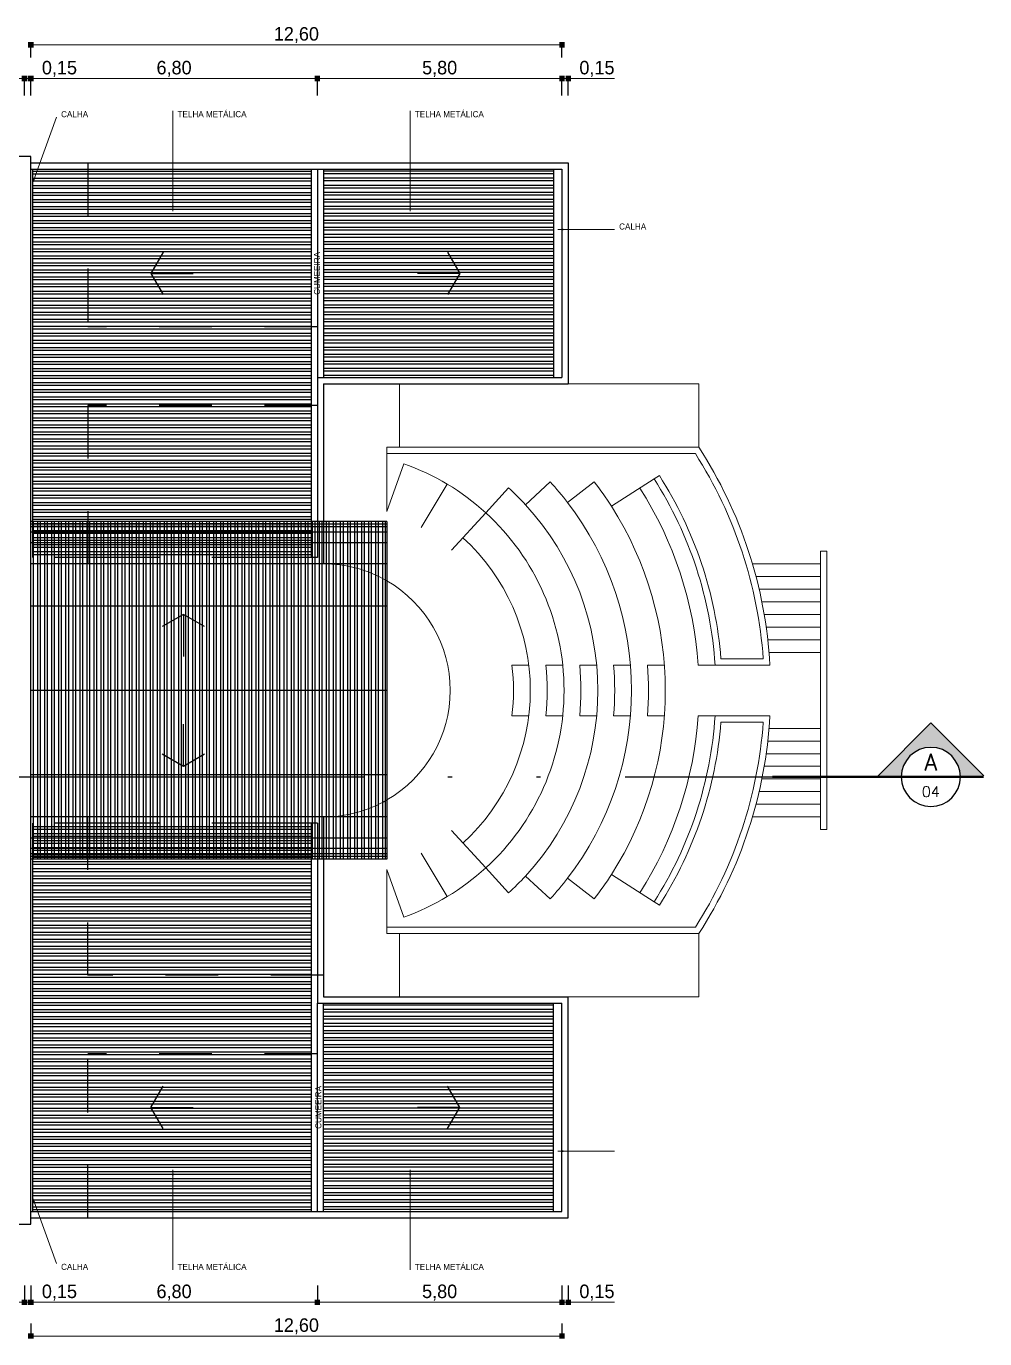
# Model space of a CAD drawing. Header units: millimetres. Extents: x 3006 to 6000, y 1661 to 3774.
# Drawn here: x 3981.22 to 4003.94, y 1661.79 to 1692.9 of the extents above; entities that cross this region are included whole.
import ezdxf
from ezdxf.enums import TextEntityAlignment as Align

# ---------------------------------------------------------------- set-up
doc = ezdxf.new("R2010")
doc.units = ezdxf.units.MM
doc.header["$LTSCALE"] = 10
for name, pattern in [('TPP1', [2.6, 2, -0.2, 0, -0.2, 0, -0.2]), ('TPP2', [1.6, 1, -0.2, 0, -0.2, 0, -0.2]), ('TT2', [0.375, 0.25, -0.125]), ('TT3', [0.25, 0.125, -0.125])]:
    doc.linetypes.add(name, pattern=pattern)
for name, color, linetype, lineweight in [('.10', 200, 'Continuous', 9), ('.10 ultra fina', 240, 'Continuous', 5), ('.25', 70, 'Continuous', 25), ('.40 Interno parede', 27, 'Continuous', 40), ('COTAS', 230, 'Continuous', 15)]:
    doc.layers.add(name, color=color, linetype=linetype, lineweight=lineweight)
for name, color, linetype in [('.20 hachura', 185, 'Continuous'), ('ARQ-ALV-PRJ', 8, 'TT2'), ('ARQ-ALV-VIS', 153, 'Continuous'), ('ARQ-PRJ', 8, 'TT3'), ('Escrita', 34, 'Continuous')]:
    doc.layers.add(name, color=color, linetype=linetype)
doc.styles.add('100-100', font='SIMPLEX.shx', dxfattribs={"height": 0.25})
doc.styles.add('175-100', font='SIMPLEX.shx', dxfattribs={"height": 0.4})
doc.styles.add('Texto Wilian', font='himalaya.ttf')
doc.dimstyles.new('Cota 1-200 Exter WMJ', dxfattribs={"dimtxt": 0.32, "dimasz": 0.13, "dimexe": 0.05, "dimexo": 0.3, "dimgap": 0.03, "dimtad": 1, "dimzin": 1, "dimtxsty": 'Texto Wilian', "dimblk": 'BOXFILLED', "dimcen": 0, "dimclrd": 230, "dimclre": 230, "dimclrt": 104, "dimazin": 0, "dimtfac": 1, "dimtix": 1, "dimtmove": 0, "dimatfit": 3, "dimfxl": 0.4, "dimfxlon": 1, "dimlwd": 20, "dimarcsym": 2})

# ---------------------------------------------------------------- blocks, each defined once
blk = doc.blocks.new('W-CORTE')
at = {"layer": '.25'}
blk.add_hatch(color=256, dxfattribs=at).paths.add_polyline_path([(-3.759, 1.278), (-5.012, 0.025), (-4.459, 0.025, -0.964901), (-3.059, 0.025), (-2.506, 0.025)])
for p, q in [((-3.759, 1.278), (-5.012, 0.025)), ((-2.506, 0.025), (-3.759, 1.278))]:
    blk.add_line(p, q, dxfattribs=at)
at = {"layer": '.25', "const_width": 0.05}
blk.add_lwpolyline([(-2.506, 0), (-5.012, 0)], dxfattribs=at)
at = {"layer": '.25', "linetype": 'TPP2', "const_width": 0.05}
blk.add_lwpolyline([(-2.506, 0), (0, 0)], dxfattribs=at)
at = {"layer": '.25'}
blk.add_circle((-3.759, 0), 0.7, dxfattribs=at)
blk = doc.blocks.new('_BoxFilled')
at = {"color": 0, "linetype": 'ByBlock', "lineweight": -2}
blk.add_line((-0.5, 0), (-1, 0), dxfattribs=at)
at = {"color": 0, "linetype": 'ByBlock'}
blk.add_solid([(-0.5, 0.5), (0.5, 0.5), (-0.5, -0.5), (0.5, -0.5)], dxfattribs=at)
blk = doc.blocks.new('*D598')
at = {"layer": 'COTAS', "color": 230, "lineweight": -2, "ltscale": 10, "transparency": 16777216}
for p, q in [((3981.324, 1663.05), (3981.324, 1662.6)), ((3988.119, 1663.05), (3988.119, 1662.6))]:
    blk.add_line(p, q, dxfattribs=at)
at = {"layer": 'COTAS', "color": 230, "linetype": 'Continuous', "lineweight": 20, "ltscale": 10, "transparency": 16777216}
blk.add_line((3981.454, 1662.65), (3987.989, 1662.65), dxfattribs=at)
at = {"layer": 'Defpoints', "color": 0, "ltscale": 10, "transparency": 16777216}
for p in [(3988.119, 1664.65), (3981.324, 1664.5), (3988.119, 1662.65)]:
    blk.add_point(p, dxfattribs=at)
at = {"layer": 'COTAS', "color": 230, "lineweight": 20, "ltscale": 10, "transparency": 16777216, "xscale": 0.13, "yscale": 0.13, "zscale": 0.13, "rotation": 180}
blk.add_blockref('_BoxFilled', (3981.324, 1662.65), dxfattribs=at)
at = {"layer": 'COTAS', "color": 230, "lineweight": 20, "ltscale": 10, "transparency": 16777216, "xscale": 0.13, "yscale": 0.13, "zscale": 0.13}
blk.add_blockref('_BoxFilled', (3988.119, 1662.65), dxfattribs=at)
at = {"layer": 'COTAS', "color": 104, "ltscale": 10, "transparency": 16777216, "insert": (3984.722, 1662.879), "char_height": 0.32, "attachment_point": 5, "style": 'Texto Wilian'}
blk.add_mtext('6,80', dxfattribs=at)
blk = doc.blocks.new('*D599')
at = {"layer": 'COTAS', "color": 230, "lineweight": -2, "ltscale": 10, "transparency": 16777216}
for p, q in [((3993.919, 1663.05), (3993.919, 1662.6)), ((3994.069, 1663.05), (3994.069, 1662.6))]:
    blk.add_line(p, q, dxfattribs=at)
at = {"layer": 'COTAS', "color": 230, "linetype": 'Continuous', "lineweight": 20, "ltscale": 10, "transparency": 16777216}
for p, q in [((3993.789, 1662.65), (3993.659, 1662.65)), ((3993.919, 1662.65), (3994.069, 1662.65)), ((3994.199, 1662.65), (3995.168, 1662.65))]:
    blk.add_line(p, q, dxfattribs=at)
at = {"layer": 'Defpoints', "color": 0, "ltscale": 10, "transparency": 16777216}
for p in [(3993.919, 1664.65), (3994.069, 1664.65), (3994.069, 1662.65)]:
    blk.add_point(p, dxfattribs=at)
at = {"layer": 'COTAS', "color": 230, "lineweight": 20, "ltscale": 10, "transparency": 16777216, "xscale": 0.13, "yscale": 0.13, "zscale": 0.13}
blk.add_blockref('_BoxFilled', (3993.919, 1662.65), dxfattribs=at)
at = {"layer": 'COTAS', "color": 230, "lineweight": 20, "ltscale": 10, "transparency": 16777216, "xscale": 0.13, "yscale": 0.13, "zscale": 0.13, "rotation": 180}
blk.add_blockref('_BoxFilled', (3994.069, 1662.65), dxfattribs=at)
at = {"layer": 'COTAS', "color": 104, "ltscale": 10, "transparency": 16777216, "insert": (3994.749, 1662.879), "char_height": 0.32, "attachment_point": 5, "style": 'Texto Wilian'}
blk.add_mtext('0,15', dxfattribs=at)
blk = doc.blocks.new('*D583')
at = {"layer": 'COTAS', "color": 230, "lineweight": -2, "ltscale": 10, "transparency": 16777216}
for p, q in [((3981.174, 1663.05), (3981.174, 1662.6)), ((3981.324, 1663.05), (3981.324, 1662.6))]:
    blk.add_line(p, q, dxfattribs=at)
at = {"layer": 'COTAS', "color": 230, "linetype": 'Continuous', "lineweight": 20, "ltscale": 10, "transparency": 16777216}
for p, q in [((3981.044, 1662.65), (3980.914, 1662.65)), ((3981.174, 1662.65), (3981.324, 1662.65)), ((3981.454, 1662.65), (3982.423, 1662.65))]:
    blk.add_line(p, q, dxfattribs=at)
at = {"layer": 'Defpoints', "color": 0, "ltscale": 10, "transparency": 16777216}
for p in [(3981.174, 1664.5), (3981.324, 1664.5), (3981.324, 1662.65)]:
    blk.add_point(p, dxfattribs=at)
at = {"layer": 'COTAS', "color": 230, "lineweight": 20, "ltscale": 10, "transparency": 16777216, "xscale": 0.13, "yscale": 0.13, "zscale": 0.13}
blk.add_blockref('_BoxFilled', (3981.174, 1662.65), dxfattribs=at)
at = {"layer": 'COTAS', "color": 230, "lineweight": 20, "ltscale": 10, "transparency": 16777216, "xscale": 0.13, "yscale": 0.13, "zscale": 0.13, "rotation": 180}
blk.add_blockref('_BoxFilled', (3981.324, 1662.65), dxfattribs=at)
at = {"layer": 'COTAS', "color": 104, "ltscale": 10, "transparency": 16777216, "insert": (3982.004, 1662.879), "char_height": 0.32, "attachment_point": 5, "style": 'Texto Wilian'}
blk.add_mtext('0,15', dxfattribs=at)
blk = doc.blocks.new('*D584')
at = {"layer": 'COTAS', "color": 230, "lineweight": -2, "ltscale": 10, "transparency": 16777216}
for p, q in [((3988.119, 1663.05), (3988.119, 1662.6)), ((3993.919, 1663.05), (3993.919, 1662.6))]:
    blk.add_line(p, q, dxfattribs=at)
at = {"layer": 'COTAS', "color": 230, "linetype": 'Continuous', "lineweight": 20, "ltscale": 10, "transparency": 16777216}
blk.add_line((3988.249, 1662.65), (3993.789, 1662.65), dxfattribs=at)
at = {"layer": 'Defpoints', "color": 0, "ltscale": 10, "transparency": 16777216}
for p in [(3988.119, 1664.65), (3993.919, 1664.65), (3993.919, 1662.65)]:
    blk.add_point(p, dxfattribs=at)
at = {"layer": 'COTAS', "color": 230, "lineweight": 20, "ltscale": 10, "transparency": 16777216, "xscale": 0.13, "yscale": 0.13, "zscale": 0.13, "rotation": 180}
blk.add_blockref('_BoxFilled', (3988.119, 1662.65), dxfattribs=at)
at = {"layer": 'COTAS', "color": 230, "lineweight": 20, "ltscale": 10, "transparency": 16777216, "xscale": 0.13, "yscale": 0.13, "zscale": 0.13}
blk.add_blockref('_BoxFilled', (3993.919, 1662.65), dxfattribs=at)
at = {"layer": 'COTAS', "color": 104, "ltscale": 10, "transparency": 16777216, "insert": (3991.019, 1662.879), "char_height": 0.32, "attachment_point": 5, "style": 'Texto Wilian'}
blk.add_mtext('5,80', dxfattribs=at)
blk = doc.blocks.new('*D585')
at = {"layer": 'COTAS', "color": 230, "lineweight": -2, "ltscale": 10, "transparency": 16777216}
for p, q in [((3981.324, 1662.15), (3981.324, 1661.8)), ((3993.919, 1662.15), (3993.919, 1661.8))]:
    blk.add_line(p, q, dxfattribs=at)
at = {"layer": 'COTAS', "color": 230, "linetype": 'Continuous', "lineweight": 20, "ltscale": 10, "transparency": 16777216}
blk.add_line((3981.454, 1661.85), (3993.789, 1661.85), dxfattribs=at)
at = {"layer": 'Defpoints', "color": 0, "ltscale": 10, "transparency": 16777216}
for p in [(3981.324, 1662.45), (3993.919, 1662.45), (3993.919, 1661.85)]:
    blk.add_point(p, dxfattribs=at)
at = {"layer": 'COTAS', "color": 230, "lineweight": 20, "ltscale": 10, "transparency": 16777216, "xscale": 0.13, "yscale": 0.13, "zscale": 0.13, "rotation": 180}
blk.add_blockref('_BoxFilled', (3981.324, 1661.85), dxfattribs=at)
at = {"layer": 'COTAS', "color": 230, "lineweight": 20, "ltscale": 10, "transparency": 16777216, "xscale": 0.13, "yscale": 0.13, "zscale": 0.13}
blk.add_blockref('_BoxFilled', (3993.919, 1661.85), dxfattribs=at)
at = {"layer": 'COTAS', "color": 104, "ltscale": 10, "transparency": 16777216, "insert": (3987.622, 1662.079), "char_height": 0.32, "attachment_point": 5, "style": 'Texto Wilian'}
blk.add_mtext('12,60', dxfattribs=at)
blk = doc.blocks.new('*D586')
at = {"layer": 'COTAS', "color": 230, "lineweight": -2, "ltscale": 10, "transparency": 16777216}
for p, q in [((3981.324, 1691.26), (3981.324, 1691.71)), ((3988.119, 1691.26), (3988.119, 1691.71))]:
    blk.add_line(p, q, dxfattribs=at)
at = {"layer": 'COTAS', "color": 230, "linetype": 'Continuous', "lineweight": 20, "ltscale": 10, "transparency": 16777216}
blk.add_line((3981.454, 1691.66), (3987.989, 1691.66), dxfattribs=at)
at = {"layer": 'Defpoints', "color": 0, "ltscale": 10, "transparency": 16777216}
for p in [(3988.119, 1691.66), (3981.324, 1689.81), (3988.119, 1689.66)]:
    blk.add_point(p, dxfattribs=at)
at = {"layer": 'COTAS', "color": 230, "lineweight": 20, "ltscale": 10, "transparency": 16777216, "xscale": 0.13, "yscale": 0.13, "zscale": 0.13, "rotation": 180}
blk.add_blockref('_BoxFilled', (3981.324, 1691.66), dxfattribs=at)
at = {"layer": 'COTAS', "color": 230, "lineweight": 20, "ltscale": 10, "transparency": 16777216, "xscale": 0.13, "yscale": 0.13, "zscale": 0.13}
blk.add_blockref('_BoxFilled', (3988.119, 1691.66), dxfattribs=at)
at = {"layer": 'COTAS', "color": 104, "ltscale": 10, "transparency": 16777216, "insert": (3984.722, 1691.889), "char_height": 0.32, "attachment_point": 5, "style": 'Texto Wilian'}
blk.add_mtext('6,80', dxfattribs=at)
blk = doc.blocks.new('*D587')
at = {"layer": 'COTAS', "color": 230, "lineweight": -2, "ltscale": 10, "transparency": 16777216}
for p, q in [((3993.919, 1691.26), (3993.919, 1691.71)), ((3994.069, 1691.26), (3994.069, 1691.71))]:
    blk.add_line(p, q, dxfattribs=at)
at = {"layer": 'COTAS', "color": 230, "linetype": 'Continuous', "lineweight": 20, "ltscale": 10, "transparency": 16777216}
for p, q in [((3993.789, 1691.66), (3993.659, 1691.66)), ((3993.919, 1691.66), (3994.069, 1691.66)), ((3994.199, 1691.66), (3995.168, 1691.66))]:
    blk.add_line(p, q, dxfattribs=at)
at = {"layer": 'Defpoints', "color": 0, "ltscale": 10, "transparency": 16777216}
for p in [(3994.069, 1691.66), (3993.919, 1689.66), (3994.069, 1689.66)]:
    blk.add_point(p, dxfattribs=at)
at = {"layer": 'COTAS', "color": 230, "lineweight": 20, "ltscale": 10, "transparency": 16777216, "xscale": 0.13, "yscale": 0.13, "zscale": 0.13}
blk.add_blockref('_BoxFilled', (3993.919, 1691.66), dxfattribs=at)
at = {"layer": 'COTAS', "color": 230, "lineweight": 20, "ltscale": 10, "transparency": 16777216, "xscale": 0.13, "yscale": 0.13, "zscale": 0.13, "rotation": 180}
blk.add_blockref('_BoxFilled', (3994.069, 1691.66), dxfattribs=at)
at = {"layer": 'COTAS', "color": 104, "ltscale": 10, "transparency": 16777216, "insert": (3994.749, 1691.889), "char_height": 0.32, "attachment_point": 5, "style": 'Texto Wilian'}
blk.add_mtext('0,15', dxfattribs=at)
blk = doc.blocks.new('*D588')
at = {"layer": 'COTAS', "color": 230, "lineweight": -2, "ltscale": 10, "transparency": 16777216}
for p, q in [((3981.174, 1691.26), (3981.174, 1691.71)), ((3981.324, 1691.26), (3981.324, 1691.71))]:
    blk.add_line(p, q, dxfattribs=at)
at = {"layer": 'COTAS', "color": 230, "linetype": 'Continuous', "lineweight": 20, "ltscale": 10, "transparency": 16777216}
for p, q in [((3981.044, 1691.66), (3980.914, 1691.66)), ((3981.174, 1691.66), (3981.324, 1691.66)), ((3981.454, 1691.66), (3982.423, 1691.66))]:
    blk.add_line(p, q, dxfattribs=at)
at = {"layer": 'Defpoints', "color": 0, "ltscale": 10, "transparency": 16777216}
for p in [(3981.324, 1691.66), (3981.174, 1689.81), (3981.324, 1689.81)]:
    blk.add_point(p, dxfattribs=at)
at = {"layer": 'COTAS', "color": 230, "lineweight": 20, "ltscale": 10, "transparency": 16777216, "xscale": 0.13, "yscale": 0.13, "zscale": 0.13}
blk.add_blockref('_BoxFilled', (3981.174, 1691.66), dxfattribs=at)
at = {"layer": 'COTAS', "color": 230, "lineweight": 20, "ltscale": 10, "transparency": 16777216, "xscale": 0.13, "yscale": 0.13, "zscale": 0.13, "rotation": 180}
blk.add_blockref('_BoxFilled', (3981.324, 1691.66), dxfattribs=at)
at = {"layer": 'COTAS', "color": 104, "ltscale": 10, "transparency": 16777216, "insert": (3982.004, 1691.889), "char_height": 0.32, "attachment_point": 5, "style": 'Texto Wilian'}
blk.add_mtext('0,15', dxfattribs=at)
blk = doc.blocks.new('*D589')
at = {"layer": 'COTAS', "color": 230, "lineweight": -2, "ltscale": 10, "transparency": 16777216}
for p, q in [((3988.119, 1691.26), (3988.119, 1691.71)), ((3993.919, 1691.26), (3993.919, 1691.71))]:
    blk.add_line(p, q, dxfattribs=at)
at = {"layer": 'COTAS', "color": 230, "linetype": 'Continuous', "lineweight": 20, "ltscale": 10, "transparency": 16777216}
blk.add_line((3988.249, 1691.66), (3993.789, 1691.66), dxfattribs=at)
at = {"layer": 'Defpoints', "color": 0, "ltscale": 10, "transparency": 16777216}
for p in [(3993.919, 1691.66), (3988.119, 1689.66), (3993.919, 1689.66)]:
    blk.add_point(p, dxfattribs=at)
at = {"layer": 'COTAS', "color": 230, "lineweight": 20, "ltscale": 10, "transparency": 16777216, "xscale": 0.13, "yscale": 0.13, "zscale": 0.13, "rotation": 180}
blk.add_blockref('_BoxFilled', (3988.119, 1691.66), dxfattribs=at)
at = {"layer": 'COTAS', "color": 230, "lineweight": 20, "ltscale": 10, "transparency": 16777216, "xscale": 0.13, "yscale": 0.13, "zscale": 0.13}
blk.add_blockref('_BoxFilled', (3993.919, 1691.66), dxfattribs=at)
at = {"layer": 'COTAS', "color": 104, "ltscale": 10, "transparency": 16777216, "insert": (3991.019, 1691.889), "char_height": 0.32, "attachment_point": 5, "style": 'Texto Wilian'}
blk.add_mtext('5,80', dxfattribs=at)
blk = doc.blocks.new('*D590')
at = {"layer": 'COTAS', "color": 230, "lineweight": -2, "ltscale": 10, "transparency": 16777216}
for p, q in [((3981.324, 1692.16), (3981.324, 1692.51)), ((3993.919, 1692.16), (3993.919, 1692.51))]:
    blk.add_line(p, q, dxfattribs=at)
at = {"layer": 'COTAS', "color": 230, "linetype": 'Continuous', "lineweight": 20, "ltscale": 10, "transparency": 16777216}
blk.add_line((3981.454, 1692.46), (3993.789, 1692.46), dxfattribs=at)
at = {"layer": 'Defpoints', "color": 0, "ltscale": 10, "transparency": 16777216}
for p in [(3993.919, 1692.46), (3981.324, 1691.86), (3993.919, 1691.86)]:
    blk.add_point(p, dxfattribs=at)
at = {"layer": 'COTAS', "color": 230, "lineweight": 20, "ltscale": 10, "transparency": 16777216, "xscale": 0.13, "yscale": 0.13, "zscale": 0.13, "rotation": 180}
blk.add_blockref('_BoxFilled', (3981.324, 1692.46), dxfattribs=at)
at = {"layer": 'COTAS', "color": 230, "lineweight": 20, "ltscale": 10, "transparency": 16777216, "xscale": 0.13, "yscale": 0.13, "zscale": 0.13}
blk.add_blockref('_BoxFilled', (3993.919, 1692.46), dxfattribs=at)
at = {"layer": 'COTAS', "color": 104, "ltscale": 10, "transparency": 16777216, "insert": (3987.622, 1692.689), "char_height": 0.32, "attachment_point": 5, "style": 'Texto Wilian'}
blk.add_mtext('12,60', dxfattribs=at)

msp = doc.modelspace()

# ---------------------------------------------------------------- linework, layer by layer
at = {"layer": '.10', "color": 200, "lineweight": 9}
for p, q in [((3990.069, 1684.42), (3990.069, 1682.92)), ((3994.069, 1684.42), (3997.165, 1684.42)), ((3997.165, 1682.92), (3997.165, 1684.42)), ((3989.769, 1682.92), (3997.165, 1682.92)), ((3989.769, 1682.92), (3989.769, 1682.77)), ((3989.769, 1682.77), (3997.083, 1682.77)), ((3996.104, 1682.167), (3996.23, 1682.247)), ((4000.052, 1680.455), (4000.052, 1673.855)), ((4000.052, 1680.455), (4000.202, 1680.455)), ((4000.202, 1680.455), (4000.202, 1673.855)), ((3997.55, 1677.755), (3998.852, 1677.755)), ((3997.69, 1677.905), (3998.692, 1677.905)), ((3997.55, 1676.555), (3998.852, 1676.555)), ((3997.69, 1676.405), (3998.692, 1676.405)), ((4000.052, 1673.855), (4000.202, 1673.855)), ((3996.104, 1672.144), (3996.23, 1672.063)), ((3989.769, 1671.54), (3997.083, 1671.54)), ((3989.769, 1671.39), (3989.769, 1671.54)), ((3989.769, 1671.39), (3997.165, 1671.39)), ((3997.165, 1669.89), (3997.165, 1671.39)), ((3994.069, 1669.89), (3997.165, 1669.89))]:
    msp.add_line(p, q, dxfattribs=at)
for radius, start, end in [(10.45, 4.1157, 32.5014), (10.6, 3.2449, 32.9473), (9.3, 3.6991, 32.607), (9.45, 4.5521, 32.607), (9.3, 327.393, 356.3009), (10.6, 327.0527, 356.7551), (9.45, 327.393, 355.4479), (10.45, 327.4986, 355.8843)]:
    msp.add_arc((3988.269, 1677.155), radius, start, end, dxfattribs=at)
at = {"layer": '.10 ultra fina', "color": 240, "lineweight": 5}
for p, q in [((3989.769, 1682.77), (3989.769, 1681.398)), ((3989.769, 1681.398), (3990.169, 1682.529)), ((3990.582, 1681.015), (3991.199, 1682.044)), ((3993.053, 1681.555), (3993.642, 1682.097)), ((3994.052, 1681.61), (3994.686, 1682.098)), ((3995.093, 1681.52), (3996.104, 1682.167)), ((3992.112, 1681.365), (3992.652, 1681.956)), ((3991.303, 1680.479), (3992.112, 1681.365)), ((3998.436, 1680.155), (4000.052, 1680.155)), ((3998.52, 1679.855), (4000.052, 1679.855)), ((3998.594, 1679.555), (4000.052, 1679.555)), ((3998.659, 1679.255), (4000.052, 1679.255)), ((3998.715, 1678.955), (4000.052, 1678.955)), ((3998.763, 1678.655), (4000.052, 1678.655)), ((3998.801, 1678.355), (4000.052, 1678.355)), ((3998.831, 1678.055), (4000.052, 1678.055)), ((3992.729, 1677.755), (3993.132, 1677.755)), ((3993.535, 1677.755), (3993.938, 1677.755)), ((3994.34, 1677.755), (3994.742, 1677.755)), ((3995.143, 1677.755), (3995.545, 1677.755)), ((3995.946, 1677.755), (3996.347, 1677.755)), ((3997.149, 1677.755), (3997.55, 1677.755)), ((3992.729, 1676.555), (3993.132, 1676.555)), ((3993.535, 1676.555), (3993.938, 1676.555)), ((3994.34, 1676.555), (3994.742, 1676.555)), ((3995.143, 1676.555), (3995.545, 1676.555)), ((3995.946, 1676.555), (3996.347, 1676.555)), ((3997.149, 1676.555), (3997.55, 1676.555)), ((3998.831, 1676.255), (4000.052, 1676.255)), ((3998.801, 1675.955), (4000.052, 1675.955)), ((3998.763, 1675.655), (4000.052, 1675.655)), ((3998.715, 1675.355), (4000.052, 1675.355)), ((3998.659, 1675.055), (4000.052, 1675.055)), ((3998.594, 1674.755), (4000.052, 1674.755)), ((3998.52, 1674.455), (4000.052, 1674.455)), ((3998.436, 1674.155), (4000.052, 1674.155)), ((3991.303, 1673.832), (3992.112, 1672.945)), ((3990.582, 1673.295), (3991.199, 1672.266)), ((3989.769, 1671.54), (3989.769, 1672.912)), ((3989.769, 1672.912), (3990.169, 1671.781)), ((3989.769, 1671.54), (3989.769, 1672.74)), ((3992.112, 1672.945), (3992.652, 1672.355)), ((3993.053, 1672.755), (3993.642, 1672.213)), ((3995.093, 1672.79), (3996.104, 1672.144)), ((3994.052, 1672.7), (3994.686, 1672.212)), ((3990.069, 1669.89), (3990.069, 1671.39))]:
    msp.add_line(p, q, dxfattribs=at)
for centre, radius, start, end in [((3988.269, 1677.155), 5.7, 47.607, 70.5288), ((3988.269, 1677.155), 7.3, 37.607, 42.607), ((3988.269, 1677.155), 8.1, 32.607, 37.607), ((3988.269, 1677.155), 6.5, 42.607, 47.607), ((3988.269, 1677.155), 8.9, 3.8656, 32.607), ((3988.269, 1677.155), 6.5, 317.393, 42.607), ((3988.269, 1677.155), 7.3, 322.393, 37.607), ((3988.269, 1677.155), 8.1, 327.393, 32.607), ((3988.269, 1677.155), 5.7, 312.393, 47.607), ((3988.269, 1677.155), 4.9, 312.393, 47.607), ((3988.269, 1677.155), 3, 60, 90), ((3988.269, 1677.155), 3, 300, 60), ((3988.269, 1677.155), 4.5, 352.3377, 7.6623), ((3988.269, 1677.155), 5.3, 353.4998, 6.5002), ((3988.269, 1677.155), 6.1, 354.3552, 5.6448), ((3988.269, 1677.155), 6.9, 355.0115, 4.9885), ((3989.072, 1677.155), 6.9, 355.0115, 4.9885), ((3988.269, 1677.155), 8.9, 327.393, 356.1344), ((3988.269, 1677.155), 3, 270, 300), ((3988.269, 1677.155), 5.7, 289.4712, 312.393), ((3988.269, 1677.155), 6.5, 312.393, 317.393), ((3988.269, 1677.155), 8.1, 322.393, 327.393), ((3988.269, 1677.155), 7.3, 317.393, 322.393)]:
    msp.add_arc(centre, radius, start, end, dxfattribs=at)
at = {"layer": '.20 hachura', "color": 185}
for p, q in [((3981.374, 1681.155), (3981.374, 1689.51)), ((3987.969, 1689.51), (3987.969, 1681.155)), ((3988.119, 1689.51), (3988.119, 1684.57)), ((3988.269, 1689.51), (3988.269, 1684.57)), ((3993.719, 1689.51), (3993.719, 1684.57)), ((3993.719, 1689.51), (3993.719, 1684.57)), ((3981.374, 1689.462), (3987.969, 1689.462)), ((3981.374, 1689.398), (3987.969, 1689.398)), ((3981.374, 1689.295), (3987.969, 1689.295)), ((3981.374, 1689.231), (3987.969, 1689.231)), ((3993.719, 1689.462), (3988.269, 1689.462)), ((3993.719, 1689.398), (3988.269, 1689.398)), ((3993.719, 1689.295), (3988.269, 1689.295)), ((3993.719, 1689.231), (3988.269, 1689.231)), ((3981.374, 1689.128), (3987.969, 1689.128)), ((3981.374, 1689.064), (3987.969, 1689.064)), ((3981.374, 1688.961), (3987.969, 1688.961)), ((3981.374, 1688.897), (3987.969, 1688.897)), ((3993.719, 1689.128), (3988.269, 1689.128)), ((3993.719, 1689.064), (3988.269, 1689.064)), ((3993.719, 1688.961), (3988.269, 1688.961)), ((3993.719, 1688.897), (3988.269, 1688.897)), ((3981.374, 1688.794), (3987.969, 1688.794)), ((3981.374, 1688.73), (3987.969, 1688.73)), ((3981.374, 1688.627), (3987.969, 1688.627)), ((3993.719, 1688.794), (3988.269, 1688.794)), ((3993.719, 1688.73), (3988.269, 1688.73)), ((3993.719, 1688.627), (3988.269, 1688.627)), ((3981.374, 1688.563), (3987.969, 1688.563)), ((3981.374, 1688.46), (3987.969, 1688.46)), ((3981.374, 1688.396), (3987.969, 1688.396)), ((3981.374, 1688.293), (3987.969, 1688.293)), ((3993.719, 1688.563), (3988.269, 1688.563)), ((3993.719, 1688.46), (3988.269, 1688.46)), ((3993.719, 1688.396), (3988.269, 1688.396)), ((3993.719, 1688.293), (3988.269, 1688.293)), ((3981.374, 1688.229), (3987.969, 1688.229)), ((3981.374, 1688.126), (3987.969, 1688.126)), ((3981.374, 1688.062), (3987.969, 1688.062)), ((3981.374, 1687.959), (3987.969, 1687.959)), ((3993.719, 1688.229), (3988.269, 1688.229)), ((3993.719, 1688.126), (3988.269, 1688.126)), ((3993.719, 1688.062), (3988.269, 1688.062)), ((3993.719, 1687.959), (3988.269, 1687.959)), ((3981.374, 1687.895), (3987.969, 1687.895)), ((3981.374, 1687.792), (3987.969, 1687.792)), ((3981.374, 1687.728), (3987.969, 1687.728)), ((3993.719, 1687.895), (3988.269, 1687.895)), ((3993.719, 1687.792), (3988.269, 1687.792)), ((3993.719, 1687.728), (3988.269, 1687.728)), ((3981.374, 1687.625), (3987.969, 1687.625)), ((3981.374, 1687.561), (3987.969, 1687.561)), ((3981.374, 1687.458), (3987.969, 1687.458)), ((3981.374, 1687.394), (3987.969, 1687.394)), ((3993.719, 1687.625), (3988.269, 1687.625)), ((3993.719, 1687.561), (3988.269, 1687.561)), ((3993.719, 1687.458), (3988.269, 1687.458)), ((3993.719, 1687.394), (3988.269, 1687.394)), ((3981.374, 1687.291), (3987.969, 1687.291)), ((3981.374, 1687.227), (3987.969, 1687.227)), ((3981.374, 1687.124), (3987.969, 1687.124)), ((3981.374, 1687.06), (3987.969, 1687.06)), ((3993.719, 1687.291), (3988.269, 1687.291)), ((3993.719, 1687.227), (3988.269, 1687.227)), ((3993.719, 1687.124), (3988.269, 1687.124)), ((3993.719, 1687.06), (3988.269, 1687.06)), ((3981.374, 1686.957), (3987.969, 1686.957)), ((3981.374, 1686.893), (3987.969, 1686.893)), ((3981.374, 1686.79), (3987.969, 1686.79)), ((3981.374, 1686.726), (3987.969, 1686.726)), ((3993.719, 1686.957), (3988.269, 1686.957)), ((3993.719, 1686.893), (3988.269, 1686.893)), ((3993.719, 1686.79), (3988.269, 1686.79)), ((3993.719, 1686.726), (3988.269, 1686.726)), ((3981.374, 1686.623), (3987.969, 1686.623)), ((3981.374, 1686.559), (3987.969, 1686.559)), ((3981.374, 1686.456), (3987.969, 1686.456)), ((3993.719, 1686.623), (3988.269, 1686.623)), ((3993.719, 1686.559), (3988.269, 1686.559)), ((3993.719, 1686.456), (3988.269, 1686.456)), ((3981.374, 1686.392), (3987.969, 1686.392)), ((3981.374, 1686.289), (3987.969, 1686.289)), ((3981.374, 1686.225), (3987.969, 1686.225)), ((3981.374, 1686.122), (3987.969, 1686.122)), ((3993.719, 1686.392), (3988.269, 1686.392)), ((3993.719, 1686.289), (3988.269, 1686.289)), ((3993.719, 1686.225), (3988.269, 1686.225)), ((3993.719, 1686.122), (3988.269, 1686.122)), ((3981.374, 1686.058), (3987.969, 1686.058)), ((3981.374, 1685.955), (3987.969, 1685.955)), ((3981.374, 1685.891), (3987.969, 1685.891)), ((3981.374, 1685.788), (3987.969, 1685.788)), ((3993.719, 1686.058), (3988.269, 1686.058)), ((3993.719, 1685.955), (3988.269, 1685.955)), ((3993.719, 1685.891), (3988.269, 1685.891)), ((3993.719, 1685.788), (3988.269, 1685.788)), ((3981.374, 1685.724), (3987.969, 1685.724)), ((3981.374, 1685.621), (3987.969, 1685.621)), ((3981.374, 1685.557), (3987.969, 1685.557)), ((3993.719, 1685.724), (3988.269, 1685.724)), ((3993.719, 1685.621), (3988.269, 1685.621)), ((3993.719, 1685.557), (3988.269, 1685.557)), ((3981.374, 1685.454), (3987.969, 1685.454)), ((3981.374, 1685.39), (3987.969, 1685.39)), ((3981.374, 1685.287), (3987.969, 1685.287)), ((3981.374, 1685.223), (3987.969, 1685.223)), ((3993.719, 1685.454), (3988.269, 1685.454)), ((3993.719, 1685.39), (3988.269, 1685.39)), ((3993.719, 1685.287), (3988.269, 1685.287)), ((3993.719, 1685.223), (3988.269, 1685.223)), ((3981.374, 1685.12), (3987.969, 1685.12)), ((3981.374, 1685.056), (3987.969, 1685.056)), ((3981.374, 1684.953), (3987.969, 1684.953)), ((3981.374, 1684.889), (3987.969, 1684.889)), ((3993.719, 1685.12), (3988.269, 1685.12)), ((3993.719, 1685.056), (3988.269, 1685.056)), ((3993.719, 1684.953), (3988.269, 1684.953)), ((3993.719, 1684.889), (3988.269, 1684.889)), ((3981.374, 1684.786), (3987.969, 1684.786)), ((3981.374, 1684.722), (3987.969, 1684.722)), ((3981.374, 1684.619), (3987.969, 1684.619)), ((3981.374, 1684.555), (3987.969, 1684.555)), ((3993.719, 1684.786), (3988.269, 1684.786)), ((3993.719, 1684.722), (3988.269, 1684.722)), ((3993.719, 1684.619), (3988.269, 1684.619)), ((3981.374, 1684.452), (3987.969, 1684.452)), ((3981.374, 1684.388), (3987.969, 1684.388)), ((3981.374, 1684.285), (3987.969, 1684.285)), ((3981.374, 1684.221), (3987.969, 1684.221)), ((3981.374, 1684.118), (3987.969, 1684.118)), ((3981.374, 1684.054), (3987.969, 1684.054)), ((3981.374, 1683.951), (3987.969, 1683.951)), ((3981.374, 1683.887), (3987.969, 1683.887)), ((3981.374, 1683.784), (3987.969, 1683.784)), ((3981.374, 1683.72), (3987.969, 1683.72)), ((3981.374, 1683.617), (3987.969, 1683.617)), ((3981.374, 1683.553), (3987.969, 1683.553)), ((3981.374, 1683.45), (3987.969, 1683.45)), ((3981.374, 1683.386), (3987.969, 1683.386)), ((3981.374, 1683.283), (3987.969, 1683.283)), ((3981.374, 1683.219), (3987.969, 1683.219)), ((3981.374, 1683.116), (3987.969, 1683.116)), ((3981.374, 1683.052), (3987.969, 1683.052)), ((3981.374, 1682.949), (3987.969, 1682.949)), ((3981.374, 1682.885), (3987.969, 1682.885)), ((3981.374, 1682.782), (3987.969, 1682.782)), ((3981.374, 1682.718), (3987.969, 1682.718)), ((3981.374, 1682.615), (3987.969, 1682.615)), ((3981.374, 1682.551), (3987.969, 1682.551)), ((3981.374, 1682.448), (3987.969, 1682.448)), ((3981.374, 1682.384), (3987.969, 1682.384)), ((3981.374, 1682.281), (3987.969, 1682.281)), ((3981.374, 1682.217), (3987.969, 1682.217)), ((3981.374, 1682.114), (3987.969, 1682.114)), ((3981.374, 1682.05), (3987.969, 1682.05)), ((3981.374, 1681.947), (3987.969, 1681.947)), ((3981.374, 1681.883), (3987.969, 1681.883)), ((3981.374, 1681.78), (3987.969, 1681.78)), ((3981.374, 1681.716), (3987.969, 1681.716)), ((3981.374, 1681.613), (3987.969, 1681.613)), ((3981.374, 1681.549), (3987.969, 1681.549)), ((3981.374, 1681.446), (3987.969, 1681.446)), ((3981.374, 1681.382), (3987.969, 1681.382)), ((3981.374, 1681.279), (3987.969, 1681.279)), ((3981.374, 1681.215), (3987.969, 1681.215)), ((3981.374, 1680.305), (3981.374, 1681.155)), ((3981.374, 1681.112), (3987.969, 1681.112)), ((3981.388, 1673.155), (3981.388, 1681.155)), ((3981.491, 1673.155), (3981.491, 1681.155)), ((3981.555, 1673.155), (3981.555, 1681.155)), ((3981.658, 1673.155), (3981.658, 1681.155)), ((3981.722, 1673.155), (3981.722, 1681.155)), ((3981.825, 1673.155), (3981.825, 1681.155)), ((3981.889, 1673.155), (3981.889, 1681.155)), ((3981.992, 1673.155), (3981.992, 1681.155)), ((3982.056, 1673.155), (3982.056, 1681.155)), ((3982.159, 1673.155), (3982.159, 1681.155)), ((3982.223, 1673.155), (3982.223, 1681.155)), ((3982.326, 1673.155), (3982.326, 1681.155)), ((3982.39, 1673.155), (3982.39, 1681.155)), ((3982.493, 1673.155), (3982.493, 1681.155)), ((3982.557, 1673.155), (3982.557, 1681.155)), ((3982.66, 1673.155), (3982.66, 1681.155)), ((3982.724, 1673.155), (3982.724, 1681.155)), ((3982.827, 1673.155), (3982.827, 1681.155)), ((3982.891, 1673.155), (3982.891, 1681.155)), ((3982.994, 1673.155), (3982.994, 1681.155)), ((3983.058, 1673.155), (3983.058, 1681.155)), ((3983.161, 1673.155), (3983.161, 1681.155)), ((3983.225, 1673.155), (3983.225, 1681.155)), ((3983.328, 1673.155), (3983.328, 1681.155)), ((3983.392, 1673.155), (3983.392, 1681.155)), ((3983.495, 1673.155), (3983.495, 1681.155)), ((3983.559, 1673.155), (3983.559, 1681.155)), ((3983.662, 1673.155), (3983.662, 1681.155)), ((3983.726, 1673.155), (3983.726, 1681.155)), ((3983.829, 1673.155), (3983.829, 1681.155)), ((3983.893, 1673.155), (3983.893, 1681.155)), ((3983.996, 1673.155), (3983.996, 1681.155)), ((3984.06, 1673.155), (3984.06, 1681.155)), ((3984.163, 1673.155), (3984.163, 1681.155)), ((3984.227, 1673.155), (3984.227, 1681.155)), ((3984.33, 1673.155), (3984.33, 1681.155)), ((3984.394, 1673.155), (3984.394, 1681.155)), ((3984.497, 1673.155), (3984.497, 1681.155)), ((3984.561, 1673.155), (3984.561, 1681.155)), ((3984.664, 1673.155), (3984.664, 1681.155)), ((3984.728, 1673.155), (3984.728, 1681.155)), ((3984.831, 1673.155), (3984.831, 1681.155)), ((3984.895, 1673.155), (3984.895, 1681.155)), ((3984.998, 1673.155), (3984.998, 1681.155)), ((3985.062, 1673.155), (3985.062, 1681.155)), ((3985.165, 1673.155), (3985.165, 1681.155)), ((3985.229, 1673.155), (3985.229, 1681.155)), ((3985.332, 1673.155), (3985.332, 1681.155)), ((3985.396, 1673.155), (3985.396, 1681.155)), ((3985.499, 1673.155), (3985.499, 1681.155)), ((3985.563, 1673.155), (3985.563, 1681.155)), ((3985.666, 1673.155), (3985.666, 1681.155)), ((3985.73, 1673.155), (3985.73, 1681.155)), ((3985.833, 1673.155), (3985.833, 1681.155)), ((3985.897, 1673.155), (3985.897, 1681.155)), ((3986, 1673.155), (3986, 1681.155)), ((3986.064, 1673.155), (3986.064, 1681.155)), ((3986.167, 1673.155), (3986.167, 1681.155)), ((3986.231, 1673.155), (3986.231, 1681.155)), ((3986.334, 1673.155), (3986.334, 1681.155)), ((3986.398, 1673.155), (3986.398, 1681.155)), ((3986.501, 1673.155), (3986.501, 1681.155)), ((3986.565, 1673.155), (3986.565, 1681.155)), ((3986.668, 1673.155), (3986.668, 1681.155)), ((3986.732, 1673.155), (3986.732, 1681.155)), ((3986.835, 1673.155), (3986.835, 1681.155)), ((3986.899, 1673.155), (3986.899, 1681.155)), ((3987.002, 1673.155), (3987.002, 1681.155)), ((3987.066, 1673.155), (3987.066, 1681.155)), ((3987.169, 1673.155), (3987.169, 1681.155)), ((3987.233, 1673.155), (3987.233, 1681.155)), ((3987.336, 1673.155), (3987.336, 1681.155)), ((3987.4, 1673.155), (3987.4, 1681.155)), ((3987.503, 1673.155), (3987.503, 1681.155)), ((3987.567, 1673.155), (3987.567, 1681.155)), ((3987.67, 1673.155), (3987.67, 1681.155)), ((3987.734, 1673.155), (3987.734, 1681.155)), ((3987.837, 1673.155), (3987.837, 1681.155)), ((3987.901, 1673.155), (3987.901, 1681.155)), ((3987.969, 1681.155), (3987.969, 1680.305)), ((3988.004, 1673.155), (3988.004, 1681.155)), ((3988.068, 1673.155), (3988.068, 1681.155)), ((3988.171, 1673.155), (3988.171, 1681.155)), ((3988.235, 1673.155), (3988.235, 1681.155)), ((3988.338, 1673.155), (3988.338, 1681.155)), ((3988.402, 1673.155), (3988.402, 1681.155)), ((3988.505, 1673.155), (3988.505, 1681.155)), ((3988.569, 1673.155), (3988.569, 1681.155)), ((3988.672, 1673.155), (3988.672, 1681.155)), ((3988.736, 1673.155), (3988.736, 1681.155)), ((3988.839, 1673.155), (3988.839, 1681.155)), ((3988.903, 1673.155), (3988.903, 1681.155)), ((3989.006, 1673.155), (3989.006, 1681.155)), ((3989.07, 1673.155), (3989.07, 1681.155)), ((3989.173, 1673.155), (3989.173, 1681.155)), ((3989.237, 1673.155), (3989.237, 1681.155)), ((3989.34, 1673.155), (3989.34, 1681.155)), ((3989.404, 1673.155), (3989.404, 1681.155)), ((3989.507, 1673.155), (3989.507, 1681.155)), ((3989.571, 1673.155), (3989.571, 1681.155)), ((3989.674, 1673.155), (3989.674, 1681.155)), ((3989.738, 1673.155), (3989.738, 1681.155)), ((3989.769, 1681.095), (3981.324, 1681.095)), ((3989.769, 1681.03), (3981.324, 1681.03)), ((3989.769, 1680.905), (3981.324, 1680.905)), ((3981.374, 1681.048), (3987.969, 1681.048)), ((3981.374, 1680.945), (3987.969, 1680.945)), ((3981.374, 1680.881), (3987.969, 1680.881)), ((3989.769, 1680.655), (3981.324, 1680.655)), ((3981.374, 1680.778), (3987.969, 1680.778)), ((3981.374, 1680.714), (3987.969, 1680.714)), ((3981.374, 1680.611), (3987.969, 1680.611)), ((3981.374, 1680.547), (3987.969, 1680.547)), ((3981.374, 1680.444), (3987.969, 1680.444)), ((3981.374, 1680.38), (3987.969, 1680.38)), ((3989.769, 1680.155), (3981.324, 1680.155)), ((3989.769, 1679.155), (3981.324, 1679.155)), ((3989.769, 1677.155), (3981.324, 1677.155)), ((3989.769, 1675.155), (3981.324, 1675.155)), ((3989.769, 1674.155), (3981.324, 1674.155)), ((3981.374, 1673.155), (3981.374, 1674.005)), ((3987.969, 1674.005), (3987.969, 1673.155)), ((3989.769, 1673.655), (3981.324, 1673.655)), ((3981.374, 1673.931), (3987.969, 1673.931)), ((3981.374, 1673.867), (3987.969, 1673.867)), ((3981.374, 1673.764), (3987.969, 1673.764)), ((3981.374, 1673.7), (3987.969, 1673.7)), ((3989.769, 1673.405), (3981.324, 1673.405)), ((3981.374, 1673.597), (3987.969, 1673.597)), ((3981.374, 1673.533), (3987.969, 1673.533)), ((3981.374, 1673.43), (3987.969, 1673.43)), ((3981.374, 1673.366), (3987.969, 1673.366)), ((3989.769, 1673.28), (3981.324, 1673.28)), ((3989.769, 1673.215), (3981.324, 1673.215)), ((3981.374, 1673.263), (3987.969, 1673.263)), ((3981.374, 1673.199), (3987.969, 1673.199)), ((3981.374, 1673.096), (3987.969, 1673.096)), ((3981.374, 1673.032), (3987.969, 1673.032)), ((3987.969, 1673.155), (3987.969, 1664.8)), ((3981.374, 1672.929), (3987.969, 1672.929)), ((3981.374, 1672.865), (3987.969, 1672.865)), ((3981.374, 1672.762), (3987.969, 1672.762)), ((3981.374, 1672.698), (3987.969, 1672.698)), ((3981.374, 1672.595), (3987.969, 1672.595)), ((3981.374, 1672.531), (3987.969, 1672.531)), ((3981.374, 1672.428), (3987.969, 1672.428)), ((3981.374, 1672.364), (3987.969, 1672.364)), ((3981.374, 1672.261), (3987.969, 1672.261)), ((3981.374, 1672.197), (3987.969, 1672.197)), ((3981.374, 1672.094), (3987.969, 1672.094)), ((3981.374, 1672.03), (3987.969, 1672.03)), ((3981.374, 1671.927), (3987.969, 1671.927)), ((3981.374, 1671.863), (3987.969, 1671.863)), ((3981.374, 1671.76), (3987.969, 1671.76)), ((3981.374, 1671.696), (3987.969, 1671.696)), ((3981.374, 1671.593), (3987.969, 1671.593)), ((3981.374, 1671.529), (3987.969, 1671.529)), ((3981.374, 1671.426), (3987.969, 1671.426)), ((3981.374, 1671.362), (3987.969, 1671.362)), ((3981.374, 1671.259), (3987.969, 1671.259)), ((3981.374, 1671.195), (3987.969, 1671.195)), ((3981.374, 1671.092), (3987.969, 1671.092)), ((3981.374, 1671.028), (3987.969, 1671.028)), ((3981.374, 1670.925), (3987.969, 1670.925)), ((3981.374, 1670.861), (3987.969, 1670.861)), ((3981.374, 1670.758), (3987.969, 1670.758)), ((3981.374, 1670.694), (3987.969, 1670.694)), ((3981.374, 1670.591), (3987.969, 1670.591)), ((3981.374, 1670.527), (3987.969, 1670.527)), ((3981.374, 1670.424), (3987.969, 1670.424)), ((3981.374, 1670.36), (3987.969, 1670.36)), ((3981.374, 1670.257), (3987.969, 1670.257)), ((3981.374, 1670.193), (3987.969, 1670.193)), ((3981.374, 1670.09), (3987.969, 1670.09)), ((3981.374, 1670.026), (3987.969, 1670.026)), ((3981.374, 1669.923), (3987.969, 1669.923)), ((3981.374, 1669.859), (3987.969, 1669.859)), ((3981.374, 1669.756), (3987.969, 1669.756)), ((3981.374, 1669.692), (3987.969, 1669.692)), ((3988.119, 1664.8), (3988.119, 1669.74)), ((3988.269, 1664.8), (3988.269, 1669.74)), ((3993.719, 1669.692), (3988.269, 1669.692)), ((3993.719, 1664.8), (3993.719, 1669.74)), ((3981.374, 1669.589), (3987.969, 1669.589)), ((3981.374, 1669.525), (3987.969, 1669.525)), ((3981.374, 1669.422), (3987.969, 1669.422)), ((3981.374, 1669.358), (3987.969, 1669.358)), ((3993.719, 1669.589), (3988.269, 1669.589)), ((3993.719, 1669.525), (3988.269, 1669.525)), ((3993.719, 1669.422), (3988.269, 1669.422)), ((3993.719, 1669.358), (3988.269, 1669.358)), ((3981.374, 1669.255), (3987.969, 1669.255)), ((3981.374, 1669.191), (3987.969, 1669.191)), ((3981.374, 1669.088), (3987.969, 1669.088)), ((3981.374, 1669.024), (3987.969, 1669.024)), ((3993.719, 1669.255), (3988.269, 1669.255)), ((3993.719, 1669.191), (3988.269, 1669.191)), ((3993.719, 1669.088), (3988.269, 1669.088)), ((3993.719, 1669.024), (3988.269, 1669.024)), ((3981.374, 1668.921), (3987.969, 1668.921)), ((3981.374, 1668.857), (3987.969, 1668.857)), ((3981.374, 1668.754), (3987.969, 1668.754)), ((3981.374, 1668.69), (3987.969, 1668.69)), ((3993.719, 1668.921), (3988.269, 1668.921)), ((3993.719, 1668.857), (3988.269, 1668.857)), ((3993.719, 1668.754), (3988.269, 1668.754)), ((3993.719, 1668.69), (3988.269, 1668.69)), ((3981.374, 1668.587), (3987.969, 1668.587)), ((3981.374, 1668.523), (3987.969, 1668.523)), ((3981.374, 1668.42), (3987.969, 1668.42)), ((3981.374, 1668.356), (3987.969, 1668.356)), ((3993.719, 1668.587), (3988.269, 1668.587)), ((3993.719, 1668.523), (3988.269, 1668.523)), ((3993.719, 1668.42), (3988.269, 1668.42)), ((3993.719, 1668.356), (3988.269, 1668.356)), ((3981.374, 1668.253), (3987.969, 1668.253)), ((3981.374, 1668.189), (3987.969, 1668.189)), ((3981.374, 1668.086), (3987.969, 1668.086)), ((3993.719, 1668.253), (3988.269, 1668.253)), ((3993.719, 1668.189), (3988.269, 1668.189)), ((3993.719, 1668.086), (3988.269, 1668.086)), ((3981.374, 1668.022), (3987.969, 1668.022)), ((3981.374, 1667.919), (3987.969, 1667.919)), ((3981.374, 1667.855), (3987.969, 1667.855)), ((3981.374, 1667.752), (3987.969, 1667.752)), ((3993.719, 1668.022), (3988.269, 1668.022)), ((3993.719, 1667.919), (3988.269, 1667.919)), ((3993.719, 1667.855), (3988.269, 1667.855)), ((3993.719, 1667.752), (3988.269, 1667.752)), ((3981.374, 1667.688), (3987.969, 1667.688)), ((3981.374, 1667.585), (3987.969, 1667.585)), ((3981.374, 1667.521), (3987.969, 1667.521)), ((3981.374, 1667.418), (3987.969, 1667.418)), ((3993.719, 1667.688), (3988.269, 1667.688)), ((3993.719, 1667.585), (3988.269, 1667.585)), ((3993.719, 1667.521), (3988.269, 1667.521)), ((3993.719, 1667.418), (3988.269, 1667.418)), ((3981.374, 1667.354), (3987.969, 1667.354)), ((3981.374, 1667.251), (3987.969, 1667.251)), ((3981.374, 1667.187), (3987.969, 1667.187)), ((3993.719, 1667.354), (3988.269, 1667.354)), ((3993.719, 1667.251), (3988.269, 1667.251)), ((3993.719, 1667.187), (3988.269, 1667.187)), ((3981.374, 1667.084), (3987.969, 1667.084)), ((3981.374, 1667.02), (3987.969, 1667.02)), ((3981.374, 1666.917), (3987.969, 1666.917)), ((3981.374, 1666.853), (3987.969, 1666.853)), ((3993.719, 1667.084), (3988.269, 1667.084)), ((3993.719, 1667.02), (3988.269, 1667.02)), ((3993.719, 1666.917), (3988.269, 1666.917)), ((3993.719, 1666.853), (3988.269, 1666.853)), ((3981.374, 1666.75), (3987.969, 1666.75)), ((3981.374, 1666.686), (3987.969, 1666.686)), ((3981.374, 1666.583), (3987.969, 1666.583)), ((3981.374, 1666.519), (3987.969, 1666.519)), ((3993.719, 1666.75), (3988.269, 1666.75)), ((3993.719, 1666.686), (3988.269, 1666.686)), ((3993.719, 1666.583), (3988.269, 1666.583)), ((3993.719, 1666.519), (3988.269, 1666.519)), ((3981.374, 1666.416), (3987.969, 1666.416)), ((3981.374, 1666.352), (3987.969, 1666.352)), ((3981.374, 1666.249), (3987.969, 1666.249)), ((3981.374, 1666.185), (3987.969, 1666.185)), ((3993.719, 1666.416), (3988.269, 1666.416)), ((3993.719, 1666.352), (3988.269, 1666.352)), ((3993.719, 1666.249), (3988.269, 1666.249)), ((3993.719, 1666.185), (3988.269, 1666.185)), ((3981.374, 1666.082), (3987.969, 1666.082)), ((3981.374, 1666.018), (3987.969, 1666.018)), ((3981.374, 1665.915), (3987.969, 1665.915)), ((3993.719, 1666.082), (3988.269, 1666.082)), ((3993.719, 1666.018), (3988.269, 1666.018)), ((3993.719, 1665.915), (3988.269, 1665.915)), ((3981.374, 1665.851), (3987.969, 1665.851)), ((3981.374, 1665.748), (3987.969, 1665.748)), ((3981.374, 1665.684), (3987.969, 1665.684)), ((3981.374, 1665.581), (3987.969, 1665.581)), ((3993.719, 1665.851), (3988.269, 1665.851)), ((3993.719, 1665.748), (3988.269, 1665.748)), ((3993.719, 1665.684), (3988.269, 1665.684)), ((3993.719, 1665.581), (3988.269, 1665.581)), ((3981.374, 1665.517), (3987.969, 1665.517)), ((3981.374, 1665.414), (3987.969, 1665.414)), ((3981.374, 1665.35), (3987.969, 1665.35)), ((3981.374, 1665.247), (3987.969, 1665.247)), ((3993.719, 1665.517), (3988.269, 1665.517)), ((3993.719, 1665.414), (3988.269, 1665.414)), ((3993.719, 1665.35), (3988.269, 1665.35)), ((3993.719, 1665.247), (3988.269, 1665.247)), ((3981.374, 1665.183), (3987.969, 1665.183)), ((3981.374, 1665.08), (3987.969, 1665.08)), ((3981.374, 1665.016), (3987.969, 1665.016)), ((3993.719, 1665.183), (3988.269, 1665.183)), ((3993.719, 1665.08), (3988.269, 1665.08)), ((3993.719, 1665.016), (3988.269, 1665.016)), ((3981.374, 1664.913), (3987.969, 1664.913)), ((3981.374, 1664.849), (3987.969, 1664.849)), ((3993.719, 1664.913), (3988.269, 1664.913)), ((3993.719, 1664.849), (3988.269, 1664.849))]:
    msp.add_line(p, q, dxfattribs=at)
at = {"layer": '.25', "color": 70, "lineweight": 25}
for p, q in [((3984.46, 1687.54), (3984.172, 1687.04)), ((3991.206, 1687.54), (3991.494, 1687.04)), ((3984.172, 1687.04), (3984.46, 1686.54)), ((3984.172, 1687.04), (3985.172, 1687.04)), ((3991.494, 1687.04), (3990.494, 1687.04)), ((3991.494, 1687.04), (3991.206, 1686.54)), ((3989.769, 1681.155), (3981.324, 1681.155)), ((3989.769, 1681.155), (3989.769, 1673.155)), ((3984.943, 1678.958), (3984.443, 1678.669)), ((3985.443, 1678.669), (3984.943, 1678.958)), ((3984.943, 1678.958), (3984.943, 1677.958)), ((3984.943, 1675.353), (3984.943, 1676.353)), ((3984.943, 1675.353), (3984.443, 1675.641)), ((3985.443, 1675.641), (3984.943, 1675.353)), ((3989.769, 1673.155), (3981.324, 1673.155)), ((3981.374, 1664.8), (3981.374, 1673.155)), ((3984.172, 1667.27), (3984.46, 1667.77)), ((3991.494, 1667.27), (3991.206, 1667.77)), ((3984.46, 1666.77), (3984.172, 1667.27)), ((3984.172, 1667.27), (3985.172, 1667.27)), ((3991.494, 1667.27), (3990.494, 1667.27)), ((3991.206, 1666.77), (3991.494, 1667.27))]:
    msp.add_line(p, q, dxfattribs=at)
msp.add_lwpolyline([(3981.324, 1689.81), (3944.845, 1689.81), (3944.845, 1664.5), (3981.324, 1664.5)], close=True, dxfattribs=at)
at = {"layer": 'ARQ-ALV-PRJ'}
for p, q in [((3988.119, 1681.155), (3988.119, 1680.305)), ((3988.269, 1681.155), (3988.269, 1680.155)), ((3988.119, 1680.305), (3981.324, 1680.305)), ((3988.269, 1680.155), (3981.324, 1680.155)), ((3988.269, 1674.155), (3981.324, 1674.155)), ((3988.119, 1674.005), (3981.324, 1674.005)), ((3988.119, 1674.005), (3988.119, 1673.155)), ((3988.269, 1674.155), (3988.269, 1673.155))]:
    msp.add_line(p, q, dxfattribs=at)
at = {"layer": 'ARQ-ALV-VIS'}
for p, q in [((3981.324, 1689.66), (3994.069, 1689.66)), ((3981.324, 1689.51), (3993.919, 1689.51)), ((3993.919, 1689.51), (3993.919, 1684.57)), ((3994.069, 1689.66), (3994.069, 1684.42)), ((3988.119, 1684.57), (3993.919, 1684.57)), ((3988.119, 1684.57), (3988.119, 1681.155)), ((3988.269, 1684.42), (3994.069, 1684.42)), ((3988.269, 1684.42), (3988.269, 1681.155)), ((3988.119, 1673.155), (3988.119, 1669.74)), ((3988.269, 1673.155), (3988.269, 1669.89)), ((3988.119, 1669.74), (3993.919, 1669.74)), ((3988.269, 1669.89), (3994.069, 1669.89)), ((3993.919, 1664.8), (3993.919, 1669.74)), ((3994.069, 1664.65), (3994.069, 1669.89)), ((3981.324, 1664.8), (3993.919, 1664.8)), ((3981.324, 1664.65), (3994.069, 1664.65))]:
    msp.add_line(p, q, dxfattribs=at)
at = {"layer": 'ARQ-PRJ'}
for p, q in [((3982.674, 1689.66), (3982.674, 1685.77)), ((3988.119, 1685.77), (3982.674, 1685.77)), ((3982.674, 1683.905), (3982.674, 1680.155)), ((3988.119, 1683.905), (3982.674, 1683.905)), ((3982.674, 1670.405), (3982.674, 1674.155)), ((3988.269, 1670.405), (3982.674, 1670.405)), ((3982.674, 1664.65), (3982.674, 1668.54)), ((3988.119, 1668.54), (3982.674, 1668.54))]:
    msp.add_line(p, q, dxfattribs=at)
at = {"layer": 'Defpoints', "linetype": 'TPP1'}
msp.add_line((3943.014, 1675.105), (3998.907, 1675.105), dxfattribs=at)

# ---------------------------------------------------------------- block references
at = {"layer": '.25', "color": 70, "lineweight": 25, "xscale": -1}
msp.add_blockref('W-CORTE', (3998.907, 1675.105), dxfattribs=at)

# ---------------------------------------------------------------- texts
at = {"layer": '.40 Interno parede', "color": 27}
for s, height, style, p in [('A', 0.4, '175-100', (4002.666, 1675.455)), ('04', 0.25, '100-100', (4002.666, 1674.755))]:
    msp.add_text(s, height=height, dxfattribs=dict(at, style=style)).set_placement(p, align=Align.MIDDLE)
at = {"layer": 'Escrita', "style": 'Texto Wilian'}
for s, p in [('CALHA', (3982.043, 1690.743)), ('TELHA METÁLICA', (3984.804, 1690.743)), ('TELHA METÁLICA', (3990.43, 1690.743)), ('CALHA', (3995.275, 1688.08)), ('CALHA', (3982.043, 1663.417)), ('TELHA METÁLICA', (3984.804, 1663.417)), ('TELHA METÁLICA', (3990.43, 1663.417))]:
    msp.add_text(s, height=0.144, dxfattribs=at).set_placement(p)
for p in [(3988.111, 1687.04), (3988.143, 1667.27)]:
    msp.add_text('CUMEEIRA', height=0.144, rotation=90, dxfattribs=at).set_placement(p, align=Align.MIDDLE_CENTER)

# ---------------------------------------------------------------- dimensions: what is measured, and where the dimension line sits
at = {"layer": 'COTAS', "ltscale": 10}
for base, p1, p2, picture, middle in [((3993.919319476, 1692.460087462), (3981.324319476, 1691.860087462), (3993.919319476, 1691.860087461), '*D590', (3987.621819476, 1692.689355492)), ((3988.119319476, 1691.660087462), (3981.324319476, 1689.810087461), (3988.119319476, 1689.660087462), '*D586', (3984.721819476, 1691.889355492)), ((3993.919, 1691.66), (3988.119, 1689.66), (3993.919, 1689.66), '*D589', (3991.019, 1691.889)), ((3988.119319476, 1662.650087462), (3981.324319476, 1664.500087462), (3988.119319476, 1664.650087462), '*D598', (3984.721819476, 1662.879355492)), ((3993.919, 1662.65), (3988.119, 1664.65), (3993.919, 1664.65), '*D584', (3991.019, 1662.879)), ((3993.919319476, 1661.850087462), (3981.324319476, 1662.450087462), (3993.919319476, 1662.450087462), '*D585', (3987.621819476, 1662.079355492))]:
    dim = msp.add_linear_dim(base=base, p1=p1, p2=p2, dimstyle='Cota 1-200 Exter WMJ', dxfattribs=at)
    dim.commit()
    dim.dimension.update_dxf_attribs({"geometry": picture, "text_midpoint": middle})
for base, p1, p2, picture, middle in [((3981.324, 1691.66), (3981.174, 1689.81), (3981.324, 1689.81), '*D588', (3982.004, 1691.66)), ((3994.069, 1691.66), (3993.919, 1689.66), (3994.069, 1689.66), '*D587', (3994.749, 1691.66)), ((3994.069, 1662.65), (3993.919, 1664.65), (3994.069, 1664.65), '*D599', (3994.749, 1662.65)), ((3981.324, 1662.65), (3981.174, 1664.5), (3981.324, 1664.5), '*D583', (3982.004, 1662.65))]:
    dim = msp.add_linear_dim(base=base, p1=p1, p2=p2, dimstyle='Cota 1-200 Exter WMJ', dxfattribs=at)
    dim.commit()
    dim.dimension.update_dxf_attribs({"geometry": picture, "text_midpoint": middle, "dimtype": 160})

# ---------------------------------------------------------------- leaders
for points in [[(3984.694, 1688.519), (3984.694, 1690.893)], [(3990.321, 1688.519), (3990.321, 1690.893)], [(3981.362, 1689.17), (3981.935, 1690.743)], [(3993.824, 1688.08), (3995.166, 1688.08)], [(3993.824, 1666.23), (3995.166, 1666.23)], [(3984.694, 1665.792), (3984.694, 1663.417)], [(3990.321, 1665.792), (3990.321, 1663.417)], [(3981.362, 1665.14), (3981.935, 1663.567)]]:
    msp.add_leader(points, dimstyle='Cota 1-200 Exter WMJ', dxfattribs=at)

doc.saveas('drawing.dxf')
